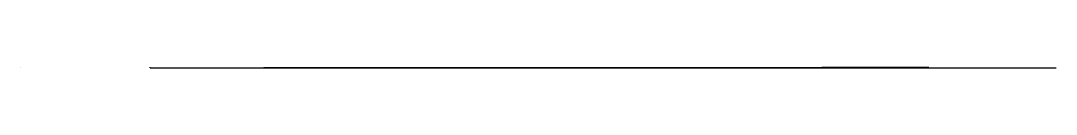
# Model space of a CAD drawing. Header units: metres. Extents: x -1 to 72750024, y 3999 to 4800.
# Drawn here: x 67950003 to 68350000, y 4119 to 4300 of the extents above; entities that cross this region are included whole.
import ezdxf

# ---------------------------------------------------------------- set-up
doc = ezdxf.new("R2010")
doc.units = ezdxf.units.M

msp = doc.modelspace()

# ---------------------------------------------------------------- linework, layer by layer
at = {"color": 7}
for p, q in [((67950003.013, 4300), (67950024.105, 4300)), ((67950003.013, 4300), (67950003.013, 4281.921)), ((67950024.105, 4281.921), (67950003.013, 4281.921)), ((67950006.026, 4293.974), (67950021.092, 4293.974)), ((67950024.105, 4300), (67950024.105, 4281.921)), ((68000000, 4300), (67999998.795, 4300)), ((68000000, 4264), (67999998.795, 4264)), ((68000000, 4228), (67999998.795, 4228)), ((68000000, 4192), (67999998.795, 4192)), ((68000000, 4156), (67999998.795, 4156)), ((68000000, 4120), (67999998.795, 4120)), ((68000000, 4292.8), (67999999.247, 4292.8)), ((68000000, 4285.6), (67999999.247, 4285.6)), ((68000000, 4278.4), (67999999.247, 4278.4)), ((68000000, 4271.2), (67999999.247, 4271.2)), ((68000000, 4256.8), (67999999.247, 4256.8)), ((68000000, 4249.6), (67999999.247, 4249.6)), ((68000000, 4242.4), (67999999.247, 4242.4)), ((68000000, 4235.2), (67999999.247, 4235.2)), ((68000000, 4220.8), (67999999.247, 4220.8)), ((68000000, 4213.6), (67999999.247, 4213.6)), ((68000000, 4206.4), (67999999.247, 4206.4)), ((68000000, 4199.2), (67999999.247, 4199.2)), ((68000000, 4184.8), (67999999.247, 4184.8)), ((68000000, 4177.6), (67999999.247, 4177.6)), ((68000000, 4170.4), (67999999.247, 4170.4)), ((68000000, 4163.2), (67999999.247, 4163.2)), ((68000000, 4148.8), (67999999.247, 4148.8)), ((68000000, 4141.6), (67999999.247, 4141.6)), ((68000000, 4134.4), (67999999.247, 4134.4)), ((68000000, 4127.2), (67999999.247, 4127.2)), ((68000000, 4120), (68000000, 4300)), ((68000000, 4120), (68350000, 4120)), ((68000000, 4120), (68000000, 4118.795)), ((68010000.001, 4120), (68010000.001, 4119.247)), ((68020000.002, 4120), (68020000.002, 4119.247)), ((68030000.003, 4120), (68030000.003, 4119.247)), ((68040000.003, 4120), (68040000.003, 4119.247)), ((68050000.001, 4120), (68050000.001, 4118.795)), ((68059999.998, 4120), (68059999.998, 4119.247)), ((68069999.996, 4120), (68069999.996, 4119.247)), ((68079999.993, 4120), (68079999.993, 4119.247)), ((68089999.991, 4120), (68089999.991, 4119.247)), ((68100000.002, 4120), (68100000.002, 4118.795)), ((68110000.006, 4120), (68110000.006, 4119.247)), ((68120000.01, 4120), (68120000.01, 4119.247)), ((68130000.015, 4120), (68130000.015, 4119.247)), ((68140000.019, 4120), (68140000.019, 4119.247)), ((68149999.996, 4120), (68149999.996, 4118.795)), ((68160000, 4120), (68160000, 4119.247)), ((68170000.005, 4120), (68170000.005, 4119.247)), ((68180000.009, 4120), (68180000.009, 4119.247)), ((68190000.013, 4120), (68190000.013, 4119.247)), ((68200000.004, 4120), (68200000.004, 4118.795)), ((68210000.008, 4120), (68210000.008, 4119.247)), ((68220000.012, 4120), (68220000.012, 4119.247)), ((68230000.003, 4120), (68230000.003, 4119.247)), ((68239999.994, 4120), (68239999.994, 4119.247)), ((68250000.012, 4120), (68250000.012, 4118.795)), ((68260000.002, 4120), (68260000.002, 4119.247)), ((68269999.993, 4120), (68269999.993, 4119.247)), ((68279999.984, 4120), (68279999.984, 4119.247)), ((68289999.975, 4120), (68289999.975, 4119.247)), ((68299999.992, 4120), (68299999.992, 4118.795)), ((68309999.983, 4120), (68309999.983, 4119.247)), ((68319999.974, 4120), (68319999.974, 4119.247)), ((68329999.964, 4120), (68329999.964, 4119.247)), ((68339999.955, 4120), (68339999.955, 4119.247)), ((68350000, 4120), (68350000, 4118.795))]:
    msp.add_line(p, q, dxfattribs=at)
at = {"color": 4}
for p, q in [((67950006.026, 4289.454), (67950021.092, 4289.454)), ((68029115.641, 4123.359), (68029642.811, 4123.928)), ((68029642.811, 4123.928), (68030345.76, 4125.359)), ((68030345.76, 4125.359), (68030445.189, 4125.405)), ((68030445.189, 4125.405), (68030618.15, 4125.728)), ((68030618.15, 4125.728), (68031811.109, 4127.364)), ((68031811.109, 4127.364), (68034012.379, 4130.734)), ((68034012.379, 4130.734), (68034805.75, 4132.616)), ((68034805.75, 4132.616), (68035059.422, 4132.721)), ((68035059.422, 4132.721), (68035316.359, 4133.199)), ((68035316.359, 4133.199), (68036085.219, 4134.453)), ((68036085.219, 4134.453), (68036343.5, 4134.335)), ((68036343.5, 4134.335), (68036885.211, 4134.972)), ((68036885.211, 4134.972), (68037213.988, 4136.39)), ((68037213.988, 4136.39), (68037426.039, 4136.458)), ((68037426.039, 4136.458), (68038006.641, 4136.905)), ((68038006.641, 4136.905), (68038209.941, 4137.355)), ((68038209.941, 4137.355), (68038302.559, 4137.463)), ((68038302.559, 4137.463), (68038362.801, 4137.616)), ((68038362.801, 4137.616), (68038661.68, 4137.935)), ((68038661.68, 4137.935), (68038715.23, 4138.072)), ((68038715.23, 4138.072), (68038777.57, 4138.271)), ((68038777.57, 4138.271), (68039403.359, 4138.744)), ((68039403.359, 4138.744), (68039681.289, 4139.491)), ((68039681.289, 4139.491), (68040226.039, 4140.145)), ((68040226.039, 4140.145), (68040268.66, 4140.201)), ((68040268.66, 4140.201), (68040330.891, 4140.33)), ((68040330.891, 4140.33), (68040361.871, 4140.636)), ((68040361.871, 4140.636), (68040389.66, 4140.31)), ((68040389.66, 4140.31), (68040449.43, 4140.476)), ((68040449.43, 4140.476), (68040864.93, 4140.584)), ((68040864.93, 4140.584), (68040882.672, 4141.114)), ((68040882.672, 4141.114), (68040953.77, 4141.027)), ((68040953.77, 4141.027), (68041041.41, 4141.379)), ((68041041.41, 4141.379), (68041791.02, 4141.96)), ((68041791.02, 4141.96), (68041841.391, 4142.318)), ((68041841.391, 4142.318), (68041913.18, 4142.621)), ((68041913.18, 4142.621), (68042067.68, 4142.439)), ((68042067.68, 4142.439), (68042311.371, 4143.128)), ((68042311.371, 4143.128), (68043447.379, 4144.464)), ((68043447.379, 4144.464), (68043538.57, 4144.341)), ((68043538.57, 4144.341), (68043609.141, 4144.63)), ((68043609.141, 4144.63), (68043715.551, 4144.769)), ((68043715.551, 4144.769), (68043841.891, 4144.928)), ((68043841.891, 4144.928), (68043901.148, 4145.275)), ((68043901.148, 4145.275), (68044001.25, 4145.144)), ((68044001.25, 4145.144), (68044290.828, 4145.533)), ((68044290.828, 4145.533), (68044924.23, 4146.458)), ((68044924.23, 4146.458), (68045411.98, 4146.357)), ((68045411.98, 4146.357), (68046208.93, 4147.558)), ((68046208.93, 4147.558), (68046364.43, 4148.316)), ((68046364.43, 4148.316), (68046398.078, 4148.461)), ((68046398.078, 4148.461), (68048060.828, 4150.371)), ((68048060.828, 4150.371), (68049085.66, 4151.098)), ((68049085.66, 4151.098), (68049597.988, 4152.629)), ((68049597.988, 4152.629), (68049613.129, 4152.291)), ((68049613.129, 4152.291), (68050795.441, 4152.776)), ((68050795.441, 4152.776), (68051256.301, 4154.265)), ((68051256.301, 4154.265), (68051695.211, 4154.36)), ((68051695.211, 4154.36), (68051735.641, 4154.727)), ((68051735.641, 4154.727), (68051862.16, 4154.81)), ((68051862.16, 4154.81), (68052096.91, 4155.186)), ((68052096.91, 4155.186), (68052242.879, 4155.413)), ((68052242.879, 4155.413), (68052387.629, 4155.399)), ((68052387.629, 4155.399), (68052427.422, 4155.58)), ((68052427.422, 4155.58), (68052623.98, 4155.758)), ((68052623.98, 4155.758), (68052634.648, 4155.826)), ((68052634.648, 4155.826), (68052671.02, 4155.819)), ((68052671.02, 4155.819), (68052766.82, 4155.881)), ((68052766.82, 4155.881), (68053358.781, 4156.438)), ((68053358.781, 4156.438), (68054083.551, 4157.194)), ((68054083.551, 4157.194), (68054198.84, 4157.35)), ((68054198.84, 4157.35), (68054287.969, 4157.751)), ((68054287.969, 4157.751), (68054420.512, 4157.551)), ((68054420.512, 4157.551), (68054487.789, 4157.661)), ((68054487.789, 4157.661), (68054528.879, 4157.671)), ((68054528.879, 4157.671), (68054557.609, 4158.133)), ((68054557.609, 4158.133), (68054600.219, 4157.739)), ((68054600.219, 4157.739), (68054664.078, 4157.808)), ((68054664.078, 4157.808), (68055125.852, 4158.236)), ((68055125.852, 4158.236), (68055229.16, 4158.239)), ((68055229.16, 4158.239), (68055271.891, 4158.472)), ((68055271.891, 4158.472), (68056443.809, 4159.712)), ((68056443.809, 4159.712), (68056802.91, 4159.719)), ((68056802.91, 4159.719), (68056992.469, 4159.955)), ((68056992.469, 4159.955), (68057825.012, 4160.93)), ((68057825.012, 4160.93), (68058123.359, 4161.209)), ((68058123.359, 4161.209), (68058305.91, 4161.404)), ((68058305.91, 4161.404), (68058337.789, 4161.356)), ((68058337.789, 4161.356), (68058382.469, 4161.427)), ((68058382.469, 4161.427), (68058476.09, 4161.581)), ((68058476.09, 4161.581), (68058547.02, 4161.818)), ((68058547.02, 4161.818), (68058610.148, 4161.818)), ((68058610.148, 4161.818), (68058785.379, 4161.918)), ((68058785.379, 4161.918), (68058970.262, 4162.151)), ((68058970.262, 4162.151), (68059138.809, 4162.052)), ((68059138.809, 4162.052), (68059547.93, 4163.102)), ((68059547.93, 4163.102), (68059698.27, 4163.141)), ((68059698.27, 4163.141), (68059835.531, 4162.656)), ((68059835.531, 4162.656), (68060327.039, 4163.371)), ((68060327.039, 4163.371), (68060607.379, 4163.613)), ((68060607.379, 4163.613), (68060758.891, 4163.976)), ((68060758.891, 4163.976), (68060845.102, 4162.849)), ((68060845.102, 4162.849), (68061084.281, 4164.341)), ((68061084.281, 4164.341), (68061168.898, 4164.221)), ((68061168.898, 4164.221), (68061444.129, 4164.067)), ((68061444.129, 4164.067), (68062065.469, 4165.423)), ((68062065.469, 4165.423), (68062896.109, 4164.998)), ((68062896.109, 4164.998), (68062931.172, 4165.455)), ((68062931.172, 4165.455), (68063197.801, 4166.144)), ((68063197.801, 4166.144), (68064138.52, 4166.203)), ((68064138.52, 4166.203), (68064413.789, 4167.127)), ((68064413.789, 4167.127), (68064580.988, 4167.494)), ((68064580.988, 4167.494), (68064731.449, 4166.956)), ((68064731.449, 4166.956), (68064792, 4167.459)), ((68064792, 4167.459), (68065442.551, 4168.067)), ((68065442.551, 4168.067), (68065905.18, 4168.794)), ((68065905.18, 4168.794), (68065916.203, 4168.138)), ((68065916.203, 4168.138), (68066370.367, 4168.646)), ((68066370.367, 4168.646), (68066683.563, 4169.419)), ((68066683.563, 4169.419), (68066764.141, 4169.223)), ((68066764.141, 4169.223), (68067358.063, 4170.178)), ((68067358.063, 4170.178), (68067491.859, 4169.805)), ((68067491.859, 4169.805), (68067590.594, 4169.83)), ((68067590.594, 4169.83), (68067637.453, 4170.057)), ((68067637.453, 4170.057), (68068756.242, 4170.761)), ((68068756.242, 4170.761), (68069384.594, 4171.426)), ((68069384.594, 4171.426), (68069970.25, 4172.079)), ((68069970.25, 4172.079), (68070703.609, 4173.215)), ((68070703.609, 4173.215), (68071234.961, 4173.329)), ((68071234.961, 4173.329), (68072054.352, 4173.12)), ((68072054.352, 4173.12), (68072133.883, 4173.312)), ((68072133.883, 4173.312), (68072893.281, 4174.702)), ((68072893.281, 4174.702), (68073380.727, 4175.163)), ((68073380.727, 4175.163), (68073387.852, 4174.808)), ((68073387.852, 4174.808), (68073499.094, 4175)), ((68073499.094, 4175), (68074603.688, 4175.924)), ((68074603.688, 4175.924), (68074739, 4175.373)), ((68074739, 4175.373), (68074974.133, 4176.34)), ((68074974.133, 4176.34), (68075733.609, 4176.858)), ((68075733.609, 4176.858), (68075888.688, 4176.695)), ((68075888.688, 4176.695), (68076051.859, 4177.067)), ((68076051.859, 4177.067), (68076429.977, 4177.388)), ((68076429.977, 4177.388), (68076652.57, 4176.72)), ((68076652.57, 4176.72), (68076743.453, 4177.498)), ((68076743.453, 4177.498), (68076912.797, 4177.789)), ((68076912.797, 4177.789), (68077245.406, 4178.138)), ((68077245.406, 4178.138), (68078004.023, 4178.91)), ((68078004.023, 4178.91), (68078029.297, 4178.756)), ((68078029.297, 4178.756), (68078094.711, 4178.505)), ((68078094.711, 4178.505), (68078325.352, 4179.138)), ((68078325.352, 4179.138), (68078838.25, 4178.892)), ((68078838.25, 4178.892), (68079045.844, 4179.455)), ((68079045.844, 4179.455), (68079106.891, 4179.489)), ((68079106.891, 4179.489), (68079434.43, 4179.799)), ((68079434.43, 4179.799), (68080131.273, 4180.808)), ((68080131.273, 4180.808), (68080525.383, 4180.346)), ((68080525.383, 4180.346), (68080579.211, 4180.541)), ((68080579.211, 4180.541), (68080632.242, 4180.778)), ((68080632.242, 4180.778), (68080717.602, 4180.943)), ((68080717.602, 4180.943), (68081210.656, 4180.921)), ((68081210.656, 4180.921), (68082187.242, 4181.977)), ((68082187.242, 4181.977), (68082241.023, 4181.902)), ((68082241.023, 4181.902), (68082683.781, 4182.494)), ((68082683.781, 4182.494), (68082841.727, 4182.696)), ((68082841.727, 4182.696), (68083483.82, 4182.803)), ((68083483.82, 4182.803), (68083601.5, 4182.914)), ((68083601.5, 4182.914), (68083617.758, 4182.994)), ((68083617.758, 4182.994), (68083691.203, 4182.893)), ((68083691.203, 4182.893), (68083907.438, 4183.318)), ((68083907.438, 4183.318), (68084118.273, 4183.659)), ((68084118.273, 4183.659), (68084455.547, 4183.678)), ((68084455.547, 4183.678), (68084493.648, 4183.736)), ((68084493.648, 4183.736), (68085050.023, 4184.076)), ((68085050.023, 4184.076), (68085103.711, 4184.126)), ((68085103.711, 4184.126), (68085275.453, 4184.422)), ((68085275.453, 4184.422), (68085390.289, 4184.274)), ((68085390.289, 4184.274), (68085528.141, 4184.454)), ((68085528.141, 4184.454), (68085712.992, 4184.65)), ((68085712.992, 4184.65), (68085899.492, 4184.795)), ((68085899.492, 4184.795), (68086450.594, 4185.471)), ((68086450.594, 4185.471), (68086523.102, 4185.223)), ((68086523.102, 4185.223), (68086597.813, 4185.473)), ((68086597.813, 4185.473), (68086641.961, 4185.451)), ((68086641.961, 4185.451), (68086794.07, 4185.397)), ((68086794.07, 4185.397), (68087042.656, 4185.572)), ((68087042.656, 4185.572), (68087431.75, 4185.481)), ((68087431.75, 4185.481), (68087550.344, 4186.238)), ((68087550.344, 4186.238), (68087863.813, 4186.468)), ((68087863.813, 4186.468), (68089173.633, 4187.061)), ((68089173.633, 4187.061), (68090221.227, 4187.847)), ((68090221.227, 4187.847), (68090952.18, 4188.713)), ((68090952.18, 4188.713), (68091133.961, 4188.788)), ((68091133.961, 4188.788), (68091288.977, 4188.985)), ((68091288.977, 4188.985), (68091359.953, 4189.081)), ((68091359.953, 4189.081), (68092014.383, 4189.336)), ((68092014.383, 4189.336), (68092123.258, 4189.292)), ((68092123.258, 4189.292), (68092272.172, 4189.506)), ((68092272.172, 4189.506), (68092296.391, 4189.424)), ((68092296.391, 4189.424), (68092320.859, 4189.553)), ((68092320.859, 4189.553), (68092453.68, 4189.638)), ((68092453.68, 4189.638), (68092474.094, 4189.657)), ((68092474.094, 4189.657), (68092519.406, 4189.736)), ((68092519.406, 4189.736), (68092637.203, 4189.783)), ((68092637.203, 4189.783), (68092684.938, 4189.864)), ((68092684.938, 4189.864), (68093187.758, 4190.011)), ((68093187.758, 4190.011), (68093197.688, 4190.125)), ((68093197.688, 4190.125), (68093792.977, 4190.64)), ((68093792.977, 4190.64), (68094028.852, 4190.605)), ((68094028.852, 4190.605), (68094339.938, 4191.155)), ((68094339.938, 4191.155), (68094658.406, 4191.538)), ((68094658.406, 4191.538), (68094690.523, 4191.132)), ((68094690.523, 4191.132), (68094759.844, 4191.326)), ((68094759.844, 4191.326), (68095223.469, 4191.665)), ((68095223.469, 4191.665), (68095523.156, 4191.8)), ((68095523.156, 4191.8), (68095599.523, 4191.947)), ((68095599.523, 4191.947), (68096395.281, 4192.428)), ((68096395.281, 4192.428), (68096425.594, 4192.482)), ((68096425.594, 4192.482), (68096489.359, 4192.556)), ((68096489.359, 4192.556), (68096832.539, 4192.935)), ((68096832.539, 4192.935), (68096908.156, 4192.732)), ((68096908.156, 4192.732), (68097013.992, 4192.911)), ((68097013.992, 4192.911), (68097341.438, 4193.197)), ((68097341.438, 4193.197), (68097536.18, 4193.509)), ((68097536.18, 4193.509), (68097714.703, 4193.379)), ((68097714.703, 4193.379), (68098154.703, 4193.78)), ((68098154.703, 4193.78), (68098242.438, 4193.776)), ((68098242.438, 4193.776), (68098314.023, 4193.665)), ((68098314.023, 4193.665), (68098495.938, 4193.882)), ((68098495.938, 4193.882), (68099161.031, 4194.435)), ((68099161.031, 4194.435), (68099171.563, 4194.377)), ((68099171.563, 4194.377), (68099573.578, 4194.875)), ((68099573.578, 4194.875), (68099641.281, 4194.92)), ((68099641.281, 4194.92), (68100397.203, 4195.308)), ((68100397.203, 4195.308), (68100684.203, 4195.877)), ((68100684.203, 4195.877), (68100787.5, 4195.527)), ((68100787.5, 4195.527), (68101319.203, 4196.195)), ((68101319.203, 4196.195), (68101595.297, 4196.273)), ((68101595.297, 4196.273), (68101595.898, 4196.18)), ((68101595.898, 4196.18), (68102144.203, 4196.412)), ((68102144.203, 4196.412), (68102558, 4196.9)), ((68102558, 4196.9), (68103461.5, 4197.586)), ((68103461.5, 4197.586), (68103923.5, 4197.59)), ((68103923.5, 4197.59), (68104175.797, 4197.69)), ((68104175.797, 4197.69), (68104341.898, 4198.12)), ((68104341.898, 4198.12), (68104708.398, 4198.332)), ((68104708.398, 4198.332), (68104830.703, 4198.405)), ((68104830.703, 4198.405), (68105010.102, 4198.74)), ((68105010.102, 4198.74), (68105132.398, 4198.733)), ((68105132.398, 4198.733), (68105138.797, 4198.75)), ((68105138.797, 4198.75), (68105174.203, 4198.656)), ((68105174.203, 4198.656), (68105189.703, 4198.757)), ((68105189.703, 4198.757), (68105419.797, 4198.787)), ((68105419.797, 4198.787), (68105768.602, 4199.23)), ((68105768.602, 4199.23), (68106185.297, 4199.132)), ((68106185.297, 4199.132), (68106681.5, 4199.621)), ((68106681.5, 4199.621), (68106925.102, 4200.193)), ((68106925.102, 4200.193), (68106992.797, 4199.843)), ((68106992.797, 4199.843), (68107048.797, 4199.796)), ((68107048.797, 4199.796), (68107114.102, 4200.101)), ((68107114.102, 4200.101), (68107124.602, 4200.133)), ((68107124.602, 4200.133), (68107541.602, 4200.277)), ((68107541.602, 4200.277), (68107780.5, 4200.447)), ((68107780.5, 4200.447), (68107789.898, 4200.639)), ((68107789.898, 4200.639), (68107920, 4200.581)), ((68107920, 4200.581), (68108016, 4200.725)), ((68108016, 4200.725), (68108026.297, 4200.618)), ((68108026.297, 4200.618), (68108062.602, 4200.613)), ((68108062.602, 4200.613), (68108513.398, 4200.994)), ((68108513.398, 4200.994), (68108666.898, 4200.913)), ((68108666.898, 4200.913), (68108720.203, 4201.067)), ((68108720.203, 4201.067), (68109193.102, 4201.533)), ((68109193.102, 4201.533), (68109308.398, 4201.479)), ((68109308.398, 4201.479), (68109354, 4201.547)), ((68109354, 4201.547), (68109437.898, 4201.673)), ((68109437.898, 4201.673), (68109687.398, 4201.887)), ((68109687.398, 4201.887), (68109864.898, 4201.856)), ((68109864.898, 4201.856), (68110381.102, 4202.05)), ((68110381.102, 4202.05), (68110992.602, 4202.531)), ((68110992.602, 4202.531), (68111405.297, 4203.076)), ((68111405.297, 4203.076), (68111530.898, 4203.118)), ((68111530.898, 4203.118), (68112079.797, 4202.885)), ((68112079.797, 4202.885), (68112104.102, 4203.499)), ((68112104.102, 4203.499), (68112207.398, 4203.142)), ((68112207.398, 4203.142), (68112518.602, 4203.883)), ((68112518.602, 4203.883), (68113116.797, 4204.336)), ((68113116.797, 4204.336), (68113606.602, 4204.454)), ((68113606.602, 4204.454), (68113697.203, 4204.519)), ((68113697.203, 4204.519), (68113722.203, 4204.502)), ((68113722.203, 4204.502), (68114488, 4205.048)), ((68114488, 4205.048), (68114556, 4204.491)), ((68114556, 4204.491), (68114735.5, 4205.18)), ((68114735.5, 4205.18), (68114923.5, 4205.018)), ((68114923.5, 4205.018), (68115102.898, 4205.563)), ((68115102.898, 4205.563), (68115563.203, 4205.481)), ((68115563.203, 4205.481), (68115693.898, 4205.812)), ((68115693.898, 4205.812), (68115928.102, 4206.014)), ((68115928.102, 4206.014), (68116297.297, 4206.047)), ((68116297.297, 4206.047), (68116707.203, 4206.463)), ((68116707.203, 4206.463), (68117031.898, 4206.772)), ((68117031.898, 4206.772), (68117060.102, 4206.254)), ((68117060.102, 4206.254), (68117317.102, 4207.004)), ((68117317.102, 4207.004), (68117879.602, 4207.276)), ((68117879.602, 4207.276), (68118472.898, 4207.591)), ((68118472.898, 4207.591), (68119129.102, 4208.061)), ((68119129.102, 4208.061), (68120034.898, 4208.246)), ((68120034.898, 4208.246), (68120668.5, 4208.539)), ((68120668.5, 4208.539), (68120822.797, 4209.018)), ((68120822.797, 4209.018), (68120824.703, 4208.943)), ((68120824.703, 4208.943), (68120937.297, 4209.006)), ((68120937.297, 4209.006), (68121009.602, 4209.032)), ((68121009.602, 4209.032), (68121035.703, 4209.023)), ((68121035.703, 4209.023), (68121300, 4209.241)), ((68121300, 4209.241), (68121328.398, 4209.39)), ((68121328.398, 4209.39), (68121345.797, 4209.274)), ((68121345.797, 4209.274), (68121405.297, 4209.261)), ((68121405.297, 4209.261), (68121534.398, 4209.089)), ((68121534.398, 4209.089), (68121555.797, 4209.574)), ((68121555.797, 4209.574), (68121944.602, 4209.586)), ((68121944.602, 4209.586), (68121994.297, 4209.674)), ((68121994.297, 4209.674), (68122003, 4209.661)), ((68122003, 4209.661), (68122228, 4209.771)), ((68122228, 4209.771), (68122588.297, 4210.037)), ((68122588.297, 4210.037), (68122797.102, 4210.337)), ((68122797.102, 4210.337), (68123109.203, 4210.356)), ((68123109.203, 4210.356), (68123113.203, 4210.484)), ((68123113.203, 4210.484), (68123182.102, 4210.34)), ((68123182.102, 4210.34), (68123258.602, 4210.395)), ((68123258.602, 4210.395), (68123292.203, 4210.435)), ((68123292.203, 4210.435), (68124167.602, 4210.982)), ((68124167.602, 4210.982), (68124196.898, 4210.797)), ((68124196.898, 4210.797), (68124362.797, 4210.831)), ((68124362.797, 4210.831), (68124378.703, 4211.107)), ((68124378.703, 4211.107), (68125024.398, 4211.333)), ((68125024.398, 4211.333), (68125351.398, 4211.682)), ((68125351.398, 4211.682), (68125438.102, 4211.861)), ((68125438.102, 4211.861), (68125471.203, 4211.748)), ((68125471.203, 4211.748), (68126054.797, 4212.051)), ((68126054.797, 4212.051), (68126253.898, 4212.342)), ((68126253.898, 4212.342), (68126382.602, 4212.304)), ((68126382.602, 4212.304), (68126758.297, 4212.084)), ((68126758.297, 4212.084), (68127474.602, 4212.684)), ((68127474.602, 4212.684), (68127527, 4213.077)), ((68127527, 4213.077), (68127854.602, 4213.188)), ((68127854.602, 4213.188), (68127951.102, 4213.393)), ((68127951.102, 4213.393), (68128045.5, 4213.051)), ((68128045.5, 4213.051), (68128812.398, 4213.011)), ((68128812.398, 4213.011), (68129428.297, 4214.206)), ((68129428.297, 4214.206), (68129489.398, 4214.163)), ((68129489.398, 4214.163), (68129658.203, 4214.232)), ((68129658.203, 4214.232), (68130736, 4214.708)), ((68130736, 4214.708), (68130922.703, 4214.937)), ((68130922.703, 4214.937), (68131176.594, 4215.074)), ((68131176.594, 4215.074), (68131281.406, 4215.285)), ((68131281.406, 4215.285), (68131580, 4215.315)), ((68131580, 4215.315), (68132220.406, 4215.266)), ((68132220.406, 4215.266), (68132579.094, 4215.933)), ((68132579.094, 4215.933), (68133573.203, 4216.689)), ((68133573.203, 4216.689), (68133864.297, 4216.322)), ((68133864.297, 4216.322), (68133957.906, 4216.85)), ((68133957.906, 4216.85), (68134382.5, 4216.962)), ((68134382.5, 4216.962), (68134664.5, 4217.046)), ((68134664.5, 4217.046), (68135580.906, 4217.251)), ((68135580.906, 4217.251), (68135632.297, 4217.555)), ((68135632.297, 4217.555), (68135771, 4217.69)), ((68135771, 4217.69), (68135844.297, 4217.844)), ((68135844.297, 4217.844), (68136045.797, 4218.042)), ((68136045.797, 4218.042), (68139214.297, 4219.782)), ((68139214.297, 4219.782), (68140783.094, 4220.698)), ((68140783.094, 4220.698), (68140904.094, 4220.816)), ((68140904.094, 4220.816), (68142149.406, 4221.428)), ((68142149.406, 4221.428), (68142255.594, 4221.031)), ((68142255.594, 4221.031), (68142377.406, 4220.962)), ((68142377.406, 4220.962), (68143151.5, 4221.299)), ((68143151.5, 4221.299), (68143823.094, 4222.215)), ((68143823.094, 4222.215), (68145781.5, 4223.05)), ((68145781.5, 4223.05), (68146243.594, 4223.408)), ((68146243.594, 4223.408), (68147661.203, 4223.372)), ((68147661.203, 4223.372), (68148483.5, 4224.913)), ((68148483.5, 4224.913), (68148891.297, 4225.061)), ((68148891.297, 4225.061), (68149464.5, 4225.445)), ((68149464.5, 4225.445), (68151571.297, 4225.889)), ((68151571.297, 4225.889), (68152560.797, 4226.718)), ((68152560.797, 4226.718), (68153140, 4227.122)), ((68153140, 4227.122), (68154039.203, 4227.147)), ((68154039.203, 4227.147), (68155698.406, 4228.196)), ((68155698.406, 4228.196), (68155772.797, 4228.631)), ((68155772.797, 4228.631), (68156045, 4228.659)), ((68156045, 4228.659), (68157455.703, 4229.569)), ((68157455.703, 4229.569), (68158483.594, 4229.586)), ((68158483.594, 4229.586), (68158614.094, 4230.155)), ((68158614.094, 4230.155), (68159491.594, 4230.369)), ((68159491.594, 4230.369), (68161036.906, 4231.013)), ((68161036.906, 4231.013), (68161096.703, 4231.077)), ((68161096.703, 4231.077), (68161248, 4230.951)), ((68161248, 4230.951), (68161720.797, 4231.41)), ((68161720.797, 4231.41), (68161944.094, 4231.425)), ((68161944.094, 4231.425), (68161982.5, 4231.679)), ((68161982.5, 4231.679), (68162178.906, 4231.375)), ((68162178.906, 4231.375), (68162915.594, 4232.018)), ((68162915.594, 4232.018), (68164791.203, 4232.973)), ((68164791.203, 4232.973), (68165518.203, 4233.073)), ((68165518.203, 4233.073), (68165798.703, 4233.254)), ((68165798.703, 4233.254), (68165977.594, 4233.538)), ((68165977.594, 4233.538), (68166138.406, 4233.832)), ((68166138.406, 4233.832), (68166267.906, 4233.528)), ((68166267.906, 4233.528), (68167482.5, 4234.316)), ((68167482.5, 4234.316), (68167548.5, 4234.543)), ((68167548.5, 4234.543), (68168013.094, 4234.417)), ((68168013.094, 4234.417), (68168260.5, 4233.88)), ((68168260.5, 4233.88), (68168808, 4234.831)), ((68168808, 4234.831), (68170459, 4235.575)), ((68170459, 4235.575), (68170723.203, 4235.912)), ((68170723.203, 4235.912), (68173046.5, 4236.603)), ((68173046.5, 4236.603), (68173349.703, 4237.261)), ((68173349.703, 4237.261), (68173841.5, 4237.174)), ((68173841.5, 4237.174), (68174185.094, 4237.578)), ((68174185.094, 4237.578), (68175685.406, 4238.438)), ((68175685.406, 4238.438), (68177372, 4238.859)), ((68177372, 4238.859), (68177502.797, 4239.126)), ((68177502.797, 4239.126), (68178174.594, 4239.459)), ((68178174.594, 4239.459), (68179587.406, 4239.962)), ((68179587.406, 4239.962), (68179627.797, 4240.059)), ((68179627.797, 4240.059), (68180490.203, 4240.466)), ((68180490.203, 4240.466), (68180714.5, 4240.543)), ((68180714.5, 4240.543), (68180934.406, 4240.632)), ((68180934.406, 4240.632), (68181561.594, 4240.998)), ((68181561.594, 4240.998), (68183403, 4242.039)), ((68183403, 4242.039), (68184101.594, 4241.705)), ((68184101.594, 4241.705), (68184388.594, 4242.369)), ((68184388.594, 4242.369), (68186142.594, 4242.486)), ((68186142.594, 4242.486), (68188553.797, 4244.301)), ((68188553.797, 4244.301), (68190797.797, 4245.422)), ((68190797.797, 4245.422), (68192570, 4246.091)), ((68192570, 4246.091), (68194968.594, 4246.723)), ((68194968.594, 4246.723), (68195603.5, 4247.407)), ((68195603.5, 4247.407), (68197585.094, 4248.4)), ((68197585.094, 4248.4), (68198092.297, 4248.504)), ((68198092.297, 4248.504), (68198673.5, 4248.335)), ((68198673.5, 4248.335), (68201058.297, 4249.833)), ((68201058.297, 4249.833), (68201406.703, 4249.893)), ((68201406.703, 4249.893), (68201689.594, 4249.962)), ((68201689.594, 4249.962), (68202314.906, 4250.075)), ((68202314.906, 4250.075), (68202634.094, 4250.464)), ((68202634.094, 4250.464), (68203238.703, 4250.607)), ((68203238.703, 4250.607), (68203730.906, 4251.079)), ((68203730.906, 4251.079), (68204520, 4251.282)), ((68204520, 4251.282), (68204858.297, 4251.501)), ((68204858.297, 4251.501), (68205037.906, 4251.387)), ((68205037.906, 4251.387), (68205607.703, 4251.626)), ((68205607.703, 4251.626), (68205917.5, 4251.843)), ((68205917.5, 4251.843), (68205940.203, 4251.652)), ((68205940.203, 4251.652), (68206746, 4252.124)), ((68206746, 4252.124), (68208697.094, 4253.155)), ((68208697.094, 4253.155), (68209004.703, 4253.068)), ((68209004.703, 4253.068), (68209281.203, 4253.464)), ((68209281.203, 4253.464), (68209573.094, 4253.304)), ((68209573.094, 4253.304), (68212218.906, 4254.683)), ((68212218.906, 4254.683), (68212686.594, 4254.633)), ((68212686.594, 4254.633), (68213018.5, 4254.723)), ((68213018.5, 4254.723), (68214170.797, 4255.572)), ((68214170.797, 4255.572), (68215515.797, 4256.101)), ((68215515.797, 4256.101), (68216883.797, 4256.412)), ((68216883.797, 4256.412), (68218342.406, 4257.346)), ((68218342.406, 4257.346), (68218452.406, 4257.356)), ((68218452.406, 4257.356), (68219456.594, 4257.424)), ((68219456.594, 4257.424), (68221146.5, 4258.506)), ((68221146.5, 4258.506), (68221877.703, 4258.54)), ((68221877.703, 4258.54), (68221980.406, 4258.898)), ((68221980.406, 4258.898), (68223672.5, 4259.587)), ((68223672.5, 4259.587), (68225267.5, 4260.178)), ((68225267.5, 4260.178), (68225307.203, 4260.326)), ((68225307.203, 4260.326), (68225993, 4260.56)), ((68225993, 4260.56), (68226031.094, 4260.594)), ((68226031.094, 4260.594), (68226454.797, 4260.534)), ((68226454.797, 4260.534), (68226987.797, 4260.635)), ((68226987.797, 4260.635), (68227546.203, 4261.004)), ((68227546.203, 4261.004), (68227913.594, 4261.389)), ((68227913.594, 4261.389), (68228063.797, 4261.443)), ((68228063.797, 4261.443), (68228571.5, 4261.721)), ((68228571.5, 4261.721), (68229384.5, 4261.851)), ((68229384.5, 4261.851), (68229578.094, 4262.068)), ((68229578.094, 4262.068), (68229666.203, 4262.105)), ((68229666.203, 4262.105), (68230345.703, 4262.336)), ((68230345.703, 4262.336), (68230633.094, 4262.506)), ((68230633.094, 4262.506), (68231434.797, 4262.849)), ((68231434.797, 4262.849), (68231808.906, 4263.104)), ((68231808.906, 4263.104), (68232397.703, 4263.28)), ((68232397.703, 4263.28), (68233393.297, 4263.426)), ((68233393.297, 4263.426), (68234085.297, 4264.026)), ((68234085.297, 4264.026), (68234444.703, 4263.768)), ((68234444.703, 4263.768), (68234848, 4264.356)), ((68234848, 4264.356), (68236837.406, 4265.213)), ((68236837.406, 4265.213), (68236861.406, 4264.996)), ((68236861.406, 4264.996), (68237000.797, 4265.174)), ((68237000.797, 4265.174), (68240958.703, 4266.978)), ((68240958.703, 4266.978), (68243126.5, 4267.311)), ((68243126.5, 4267.311), (68246695.094, 4269.42)), ((68246695.094, 4269.42), (68251985.906, 4270.931)), ((68251985.906, 4270.931), (68254218.5, 4272.472)), ((68254218.5, 4272.472), (68259442.594, 4273.872)), ((68259442.594, 4273.872), (68263322.094, 4275.926)), ((68263322.094, 4275.926), (68264299.813, 4275.772)), ((68264299.813, 4275.772), (68266687.094, 4276.745)), ((68266687.094, 4276.745), (68267375.594, 4277.054)), ((68267375.594, 4277.054), (68267380.594, 4277.063)), ((68267380.594, 4277.063), (68268425.406, 4277.383)), ((68268425.406, 4277.383), (68272406.594, 4278.728)), ((68272406.594, 4278.728), (68273093.188, 4279.573)), ((68273093.188, 4279.573), (68279437.094, 4281.224)), ((68279437.094, 4281.224), (68282575.594, 4283.026)), ((68282575.594, 4283.026), (68287773.406, 4284.207)), ((68287773.406, 4284.207), (68291033.313, 4286.002)), ((68291033.313, 4286.002), (68295254.594, 4286.933)), ((68295254.594, 4286.933), (68297439.594, 4288.164)), ((68297439.594, 4288.164), (68299851.188, 4288.703)), ((68299851.188, 4288.703), (68300584.406, 4289.121)), ((68300584.406, 4289.121), (68300756, 4289.149))]:
    msp.add_line(p, q, dxfattribs=at)

doc.saveas('drawing.dxf')
